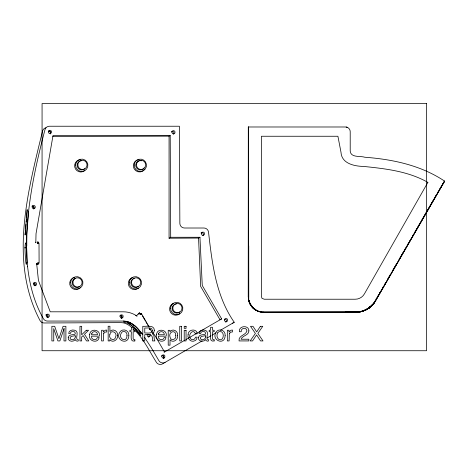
<?xml version="1.0" encoding="UTF-8"?>
<svg xmlns="http://www.w3.org/2000/svg" width="468" height="468" viewBox="0 0 468 468"><rect width="100%" height="100%" fill="white"/><g stroke="black" fill="none" stroke-linecap="round" stroke-linejoin="round"><path stroke-width="0.7" d="M260.214 311.565C253.352 310.875 248.274 303.656 248.292 296.911L248.356 126.986L248.385 296.911C248.011 305.177 255.528 312.525 263.736 312.355L355.534 312.355C363.654 312.378 371.58 307.833 375.605 300.76L444.6 181.122L375.523 300.713L373.581 303.562L368.591 308.324L362.367 311.325L355.469 312.361L359.36 312.027L365.789 309.933L369.533 307.605L374.067 303.012C369.738 308.792 362.688 312.337 355.469 312.361L355.815 312.355L355.469 312.361M248.742 245.858L248.754 299.643M149.93 329.273L149.356 328.448L150.234 329.683M37.697 263.542L37.697 263.063L38.698 263.42L37.697 263.063L38.002 264.122L37.867 263.232L37.662 264.174L38.165 263.063L38.733 263.256L37.68 263.981L37.844 263.519M38.382 263.069L37.902 263.736L37.697 263.303L37.832 264.163L37.867 263.232C38.78 263.361 38.61 264.367 37.937 263.063M220.41 330.279L234.234 322.259C215.742 295.682 212.121 263.18 208.506 231.941A4.633 4.604 60 0 0 203.931 228.01L184.497 228.01A4.639 4.61 60 0 1 179.858 223.388L179.396 126.231L49.427 126.231A4.639 4.61 60 0 0 44.981 129.654C36.03 163.812 28.367 198.578 26.793 233.959L26.547 245.805L27.63 266.801C29.56 284.854 34.322 302.808 43.384 318.638A4.645 4.616 60 0 0 47.455 321.06L123.47 321.06C131.958 321.083 137.931 328.407 142.605 334.561L138.639 329.618L134.843 325.827M26.77 234.047L26.781 246.033M26.793 233.959L28.566 211.741M139.985 313.929L140.078 313.478L140.353 314.525L141.254 313.999L140.353 314.525L141.038 313.735L140.353 314.525L140.248 313.461L140.23 314.315L141.155 313.858L140.412 314.291L140.418 313.461L140.301 314.285L140.897 313.63L140.511 314.344L140.938 314.18L139.985 313.929L140.757 314.285M25.512 229.94L25.091 235.018L27.202 209.629L26.541 217.608M25.635 228.489L25.997 224.137M26.179 221.961L26.419 219.059M38.072 243.009C36.603 241.049 39.903 243.342 37.604 243.009L37.896 241.991L37.604 243.009L38.481 243.021L37.604 243.009L38.2 242.149L37.604 242.769L38.639 242.857L37.744 242.81L38.329 242.26L37.604 242.769M150.047 329.472L149.707 328.945M140.242 314.063L140.587 313.496L140.412 314.291M38.019 242.793C39.172 242.096 36.99 243.249 37.896 241.991M217.801 332.771C215.409 335.79 218.375 342.026 222.212 339.013C224.213 336.586 223.564 330.689 219.428 331.596A2.439 2.439 0 0 0 217.801 332.771M140.535 314.092L140.751 313.548L140.318 314.051M147.315 334.409L147.291 334.456A1.626 1.615 60 0 0 147.11 335.082L147.677 336.457A1.626 1.615 60 0 0 149.421 336.691L150.199 335.884L150.164 334.497M444.6 181.122C420.948 165.309 392.757 159.319 364.788 157.236C360.383 155.709 350.825 158.014 350.21 151.135L350.21 131.625C350.24 129.15 348.052 126.957 345.577 126.992L248.292 126.986L248.292 296.911L248.672 296.911L248.555 126.986L248.385 296.911L248.771 300.327L249.906 303.568L248.584 299.924C249.883 306.99 256.739 312.39 263.736 312.261L355.534 312.261C363.484 312.226 372.013 307.962 375.272 300.573M377.834 296.145L378.565 294.875M381.122 290.447L381.853 289.183M382.584 287.919L383.315 286.65M384.415 284.755L385.146 283.491M387.703 279.057L390.265 274.628M392.822 270.2L395.015 266.403M395.747 265.14L396.846 263.244M399.04 259.447L400.134 257.546M400.865 256.283L403.428 251.854M404.159 250.591L405.253 248.689M405.984 247.426L406.715 246.162M407.447 244.893L408.541 242.997M409.272 241.734L410.003 240.464M411.103 238.569L411.834 237.305M412.565 236.036L413.659 234.14M414.391 232.871L415.122 231.607M415.853 230.344L416.953 228.442M417.684 227.179L420.241 222.75M420.972 221.487L430.115 205.668M430.847 204.405L433.403 199.976M434.134 198.707L436.697 194.279M437.428 193.015L438.522 191.114M439.253 189.85L444.541 181.093L375.523 300.713C372.399 306.634 365.941 310.916 359.231 312.051M47.947 317.433L48.14 315.672A1.626 1.615 60 0 0 46.203 314.853M173.382 134.17L173.944 133.251L173.804 132.181A1.626 1.615 60 0 0 171.51 131.52M225.74 322.218L226.559 321.13L226.424 320.059A1.626 1.615 60 0 0 224.482 319.24M36.586 264.683L36.627 263.303L38.44 280.461L50.222 311.805L123.429 311.805C128.296 311.811 133.093 313.39 137.106 316.128L135.749 315.432M255.154 309.752L255.37 309.436L254.346 308.687L255.154 309.752C251.895 307.546 249.696 304.136 248.771 300.327L250.164 303.445M373.581 303.562L375.605 300.76M372.505 304.469L371.235 306.095L373.657 303.627M35.205 285.726L35.398 283.965A1.626 1.615 60 0 0 33.462 283.146M373.692 303.574L368.749 308.219L365.789 309.933M138.118 314.221L139.522 312.77M37.855 242.161L37.668 242.541M252.814 307.833L253.855 308.377M33.637 209.003L34.199 208.09L34.065 207.014A1.626 1.615 60 0 0 32.122 206.195M202.884 235.626L203.445 234.708L203.311 233.637A1.626 1.615 60 0 0 201.018 232.976M148.619 337.135L149.181 336.217L149.046 335.146A1.626 1.615 60 0 0 148.18 334.357M163.268 358.365L163.829 357.447L163.689 356.376A1.626 1.615 60 0 0 161.752 355.551M137.106 315.093L139.47 312.782M367.076 309.167L370.188 306.639C366.479 310.588 360.81 312.197 355.534 312.261M368.708 308.207L371.393 306.078M251.959 306.3L249.906 303.568L251.959 306.3L250.895 305.493M365.549 309.974L366.473 309.272M37.809 242.588L38.44 242.389L37.832 242.933L38.288 243.015L37.586 242.313M121.27 318.515L122.095 317.427L121.955 316.356A1.626 1.615 60 0 0 120.019 315.531M362.337 311.232L364.923 310.003M366.93 308.921L367.895 308.313M164.098 352.24L184.831 340.213M185.854 339.622L221.633 318.872L202.258 285.462L199.953 237.27L170.697 237.27L169.065 238.212L169.065 136.153L170.212 135.486L170.697 237.27M202.217 340.833L162.56 363.841A4.557 4.557 0 0 1 159.284 364.344L158.207 363.958A4.674 4.674 0 0 1 156.271 362.133C149.146 350.789 143.389 338.101 133.392 328.91M207.213 337.937L211.033 335.714M212.238 335.018L216.011 332.83M169.065 238.212L198.561 238.072L199.953 237.27M221.633 318.872L220.03 319.796L200.655 286.393L198.561 238.072M232.438 323.3L234.234 322.259M140.663 314.174C141.915 313.899 138.885 313.11 140.172 314.081M359.541 311.91L362.255 310.963L362.367 311.325M38.048 242.863L38.598 242.693L38.253 242.798M50.222 133.555L50.31 131.871A1.626 1.615 60 0 0 48.502 131.017M33.983 208.699L33.924 208.705A3.1 3.1 0 0 0 32.146 205.955M359.36 312.027L355.534 312.355L355.534 311.975L358.874 311.922M149.871 329.185L150.093 329.548M169.065 136.153L52.79 136.457M263.736 312.261L355.534 311.975L345.331 311.922M170.212 135.486L53.019 135.486L36.024 233.707L35.814 242.769L35.802 242.114M263.736 311.975L263.736 312.355L260.74 311.963L355.534 311.975M123.47 321.06L128.852 322.072M38.16 263.139L38.628 263.578L37.926 263.133M123.763 322.154C129.139 322.955 133.456 326.664 136.96 330.589M346.215 127.044L347.11 127.255M257.862 311.091L260.167 311.787M256.868 310.366L255.206 309.676L257.827 311.179M255.37 309.436L254.165 308.909L251.737 306.481L253.083 307.564M129.25 322.23L134.755 325.751M131.812 327.489C128.747 324.786 125.003 322.475 120.773 322.622L44.132 322.978A4.639 4.639 0 0 1 40.037 320.574C8.945 261.793 27.706 191.704 42.547 131.063A4.68 4.68 0 0 1 45.899 127.758M371.036 305.885L371.3 306.166L368.591 308.324M38.031 263.402L38.16 264.057L37.773 263.291M149.064 328.004L154.791 335.234L164.52 352M144.524 337.317L151.24 347.671L158.868 360.629A4.692 4.662 60 0 0 160.887 362.507L162.788 362.963A4.499 4.475 60 0 0 165.11 362.367M38.119 263.279L38.3 263.964L37.972 263.449M141.547 313.829L149.011 326.687M142.559 316.07L145.115 320.475M145.846 321.732L146.946 323.622M147.672 324.88L148.403 326.137M365.426 309.717L365.59 310.062M248.292 296.911L248.596 299.976M27.577 266.146L27.641 266.801M39.008 243.073L39.101 263.127M49.473 130.882A3.1 3.1 0 0 1 50.62 133.947M120.235 315.175A3.1 3.1 0 0 1 122.031 317.907M162.741 355.475A3.1 3.1 0 0 1 163.888 358.541M45.835 314.847A3.1 3.1 0 0 1 47.631 317.585M33.719 283.473A3.1 3.1 0 0 1 34.925 285.849M84.866 170.457A6.178 6.143 60 0 1 75.453 168.925A6.178 6.143 60 0 1 78.788 159.986M79.262 159.851A6.178 6.143 60 0 1 80.244 159.687M138.546 288.007A6.178 6.143 60 0 1 129.004 286.258A6.178 6.143 60 0 1 132.941 277.401M80.613 287.299A6.178 6.143 60 0 1 70.645 286.697A6.178 6.143 60 0 1 74.324 277.407M179.829 313.671A6.178 6.143 60 0 1 170.416 312.138A6.178 6.143 60 0 1 173.757 303.2M179.782 311.951A4.633 4.61 60 0 1 172.399 310.132A4.633 4.61 60 0 1 176.688 303.861M138.499 286.287A4.633 4.61 60 0 1 131.344 284.977A4.633 4.61 60 0 1 134.293 278.331M144.472 169.48A6.195 6.195 0 0 1 134.094 168.755A6.195 6.195 0 0 1 138.996 159.582M79.882 286.293A4.633 4.61 60 0 1 72.727 284.983A4.633 4.61 60 0 1 75.681 278.337M84.819 168.737A4.633 4.61 60 0 1 77.436 166.918A4.633 4.61 60 0 1 81.724 160.647M144.162 167.907A4.633 4.61 60 0 1 138.224 169.375A4.633 4.61 60 0 1 136.024 163.636A4.633 4.61 60 0 1 141.435 160.787M64.046 328.594L64.005 340.926L65.889 340.926L65.889 326.307L63.081 326.307L58.91 338.662L54.709 326.307L51.872 326.307L51.872 340.926L53.767 340.926L53.715 328.594L57.915 340.926L59.875 340.926L64.046 328.594M26.846 262.636C25.6 271.598 24.675 242.482 25.114 248.063C24.868 242.869 26.43 239.78 26.261 247.402L26.846 262.636M175.775 335.533C176.851 339.481 170.568 341.576 170.036 337.112C168.024 331.607 176.05 329.057 175.775 335.533M32.128 206.955L32.696 208.324A1.626 1.615 60 0 0 34.439 208.558L35.217 207.751L35.182 206.37A1.626 1.615 60 0 0 32.128 206.955M33.462 283.9L34.029 285.275A1.626 1.615 60 0 0 35.773 285.509L36.557 284.702L36.522 283.315A1.626 1.615 60 0 0 33.462 283.9M48.374 131.812L48.935 133.181A1.626 1.615 60 0 0 50.684 133.415L51.462 132.614L51.427 131.227A1.626 1.615 60 0 0 48.374 131.812M46.203 315.613L46.771 316.982A1.626 1.615 60 0 0 48.514 317.216L49.298 316.409L49.263 315.028A1.626 1.615 60 0 0 46.203 315.613M120.019 316.292L120.586 317.667A1.626 1.615 60 0 0 122.329 317.895L123.113 317.093L123.078 315.707A1.626 1.615 60 0 0 120.019 316.292M161.752 356.312L162.32 357.681A1.626 1.615 60 0 0 164.063 357.915L164.847 357.113L164.806 355.727A1.626 1.615 60 0 0 161.752 356.312M224.482 320.001L225.049 321.37A1.626 1.615 60 0 0 226.799 321.604L227.577 320.796L227.542 319.416A1.626 1.615 60 0 0 224.488 320.001M109.869 334.515C108.014 338.651 114.572 342.055 115.543 337.188C118.024 332.508 110.623 329.027 109.869 334.515M171.867 132.116L172.435 133.485A1.626 1.615 60 0 0 174.178 133.719L174.962 132.918L174.921 131.531A1.626 1.615 60 0 0 171.867 132.116M201.375 233.579L201.942 234.948A1.626 1.615 60 0 0 203.685 235.182L204.463 234.374L204.428 232.988A1.626 1.615 60 0 0 201.375 233.579M117.556 335.392C118.392 339.622 112.612 343.623 109.822 339.563L109.822 340.926L108.172 340.926L108.172 326.255L109.916 326.255L109.916 331.56C112.63 327.939 118.398 331.163 117.556 335.392M128.852 335.369C128.776 346.519 113.665 339.756 120.282 331.549A4.399 4.399 0 0 1 122.856 330.057C126.062 329.256 129.209 332.105 128.852 335.369M188.113 334.561C186.954 338.563 191.096 342.927 195.021 340.681A3.656 3.656 0 0 0 196.63 338.99L197.151 337.153L195.413 337.153C195.203 338.756 193.711 340.06 192.067 339.633A2.2 2.2 0 0 1 190.616 338.604C187.311 334.983 193.424 328.01 195.413 333.848L197.151 333.848C197.081 328.144 187.937 329.203 188.113 334.561M225.149 335.369C225.067 346.519 209.962 339.756 216.579 331.549A4.399 4.399 0 0 1 219.147 330.057C222.358 329.256 225.506 332.105 225.149 335.369M89.68 334.573C87.528 340.868 97.783 344.237 99.175 337.58L97.414 337.58C96.548 341.125 90.786 339.943 91.512 336.164L99.327 336.164C101.035 329.39 90.102 327.775 89.68 334.573M156.517 334.573C154.364 340.868 164.619 344.237 166.011 337.58L164.25 337.58C163.385 341.125 157.622 339.943 158.348 336.164L166.163 336.164C167.872 329.39 156.938 327.775 156.517 334.573M177.606 335.363C178.542 339.563 172.973 343.606 170.013 339.727L170.013 345.173L168.223 345.173L168.223 330.314L169.966 330.314L169.966 331.73C172.557 327.91 178.396 331.139 177.606 335.363M152.357 330.437C152.398 334.216 146.97 332.736 144.764 333L144.764 328.004C146.964 328.343 152.264 326.658 152.357 330.437M68.223 337.428C67.392 341.535 73.412 342.517 75.36 339.511L75.67 340.493L77.015 341.154L78.244 340.973L78.244 339.651C74.658 339.99 78.659 333.152 76.407 331.133C74.073 329.127 68.585 329.683 68.714 333.52L70.387 333.52C70.428 331.367 73.178 331.139 74.669 331.935L75.319 333.263L74.892 334.298C72.669 334.889 68.819 334.445 68.223 337.428M198.502 337.428C197.671 341.535 203.691 342.517 205.639 339.511L205.949 340.493L207.295 341.154L208.529 340.973L208.529 339.651C204.937 339.99 208.939 333.152 206.686 331.133C204.352 329.127 198.865 329.683 198.994 333.52L200.667 333.52C200.708 331.367 203.457 331.139 204.949 331.935L205.604 333.263L205.171 334.298C202.954 334.889 199.105 334.445 198.502 337.428M248.9 330.894C248.882 335.544 242.365 335.357 241.049 339.23L248.83 339.23L248.83 340.926L239.049 340.926C238.294 335.246 245.799 335.357 246.923 330.97C246.987 326.927 240.388 327.816 241.219 331.73L239.4 331.73C238.399 325.523 249.011 324.792 248.9 330.894M126.98 335.421C127.15 343.489 117.369 338.762 121.51 332.771A2.439 2.439 0 0 1 123.131 331.596C125.459 330.935 127.278 333.216 126.98 335.421M154.37 330.244L153.826 332.397L152.311 333.737L153.937 335.398L154.288 339.698L154.926 340.926L152.498 340.926C153.147 335.211 150.532 333.368 144.764 334.655L144.764 340.926L142.787 340.926L142.787 326.307C146.238 326.641 154.159 324.535 154.37 330.244M75.272 336.942C75.418 339.382 71.551 340.827 70.177 338.779C69.358 335.615 73.552 336.451 75.272 335.498L75.272 336.942M205.551 336.942C205.698 339.382 201.831 340.827 200.456 338.779C199.637 335.615 203.832 336.451 205.551 335.498L205.551 336.942M103.545 333.725L103.364 340.926L101.574 340.926L101.574 330.268L103.276 330.268L103.276 332.105L105.177 330.221L106.757 330.075L106.757 331.97L104.972 332.134L103.545 333.725M229.297 333.725L229.115 340.926L227.325 340.926L227.325 330.268L229.027 330.268L229.027 332.105L230.929 330.221L232.514 330.075L232.514 331.97L230.73 332.134L229.297 333.725M91.81 333.491L91.564 334.743L97.484 334.743C97.835 331.432 92.839 330.379 91.81 333.491M158.646 333.491L158.4 334.743L164.321 334.743C164.672 331.432 159.676 330.379 158.646 333.491M427.887 182.38L364.42 293.875C362.583 297.198 358.927 299.298 355.13 299.227L264.256 299.227L261.969 298.315L261.419 296.39L261.419 136.252L337.919 136.258L340.991 152.264C341.564 163.636 354.463 166.28 363.63 166.432C385.614 168.691 408.318 171.265 427.887 182.38M376.728 298.034L376.003 299.304L376.734 298.04M380.004 292.336L379.279 293.6L380.028 292.348M260.407 326.307L256.704 331.9L252.972 326.307L250.497 326.307L255.399 333.432L250.164 340.926L252.556 340.926L256.604 334.912L260.547 340.926L263.004 340.926L257.856 333.432L262.764 326.307L260.407 326.307M86.276 330.268L81.678 334.795L81.678 326.307L79.958 326.307L79.958 340.926L81.678 340.926L81.678 336.925L83.181 335.55L86.504 340.926L88.797 340.926L84.486 334.257L88.569 330.268L86.276 330.268M134.854 340.926C129.42 342.5 131.613 334.439 131.338 331.73L129.899 331.73L129.899 330.268L131.338 330.268L131.338 327.29L133.152 327.29L133.152 330.268L134.854 330.268L134.854 331.73L133.152 331.73L133.152 338.686L133.532 339.429L134.854 339.511L134.854 340.926M214.151 340.926C208.716 342.5 210.91 334.439 210.635 331.73L209.196 331.73L209.196 330.268L210.635 330.268L210.635 327.29L212.449 327.29L212.449 330.268L214.151 330.268L214.151 331.73L212.449 331.73L212.449 338.686L212.829 339.429L214.151 339.511L214.151 340.926M426.57 103.551L42.067 103.551L42.067 350.731L426.57 350.731L426.57 103.551M181.537 326.307L179.747 326.307L179.747 340.926L181.537 340.926L181.537 326.307M186.048 326.307L184.222 326.307L184.222 328.337L186.048 328.337L186.048 326.307M186.048 330.314L184.222 330.314L184.222 340.926L186.048 340.926L186.048 330.314M128.033 322.364L127.273 322.323C132.479 325.318 136.317 330.215 140.856 333.994C138.996 328.905 133.69 323.838 128.033 322.364M139.891 334.678L136.1 330.104L140.634 335.708L139.891 334.678M172.797 307.897A4.633 4.61 60 0 0 179.572 312.179A4.633 4.61 60 0 0 179.852 304.171A4.633 4.61 60 0 0 172.797 307.897M131.508 282.233A4.633 4.61 60 0 0 138.282 286.521A4.633 4.61 60 0 0 138.569 278.507A4.633 4.61 60 0 0 131.508 282.233M170.557 308.242A6.178 6.143 60 0 0 179.595 313.952A6.178 6.143 60 0 0 179.969 303.276A6.178 6.143 60 0 0 170.557 308.242M129.267 282.578A6.178 6.143 60 0 0 138.306 288.288A6.178 6.143 60 0 0 138.686 277.612A6.178 6.143 60 0 0 129.267 282.578M75.594 165.029A6.178 6.143 60 0 0 84.632 170.738A6.178 6.143 60 0 0 85.006 160.062A6.178 6.143 60 0 0 75.594 165.029M134.199 165.029A6.178 6.143 60 0 0 143.237 170.744A6.178 6.143 60 0 0 143.612 160.062A6.178 6.143 60 0 0 134.199 165.029M70.656 282.584A6.178 6.143 60 0 0 79.689 288.294A6.178 6.143 60 0 0 80.069 277.618A6.178 6.143 60 0 0 70.656 282.584M77.828 164.683A4.633 4.61 60 0 0 84.609 168.966A4.633 4.61 60 0 0 84.889 160.957A4.633 4.61 60 0 0 77.828 164.683M136.44 164.689A4.633 4.61 60 0 0 143.214 168.971A4.633 4.61 60 0 0 143.495 160.963A4.633 4.61 60 0 0 136.44 164.689M72.891 282.239A4.633 4.61 60 0 0 79.671 286.521A4.633 4.61 60 0 0 79.952 278.513A4.633 4.61 60 0 0 72.891 282.239"/></g></svg>
